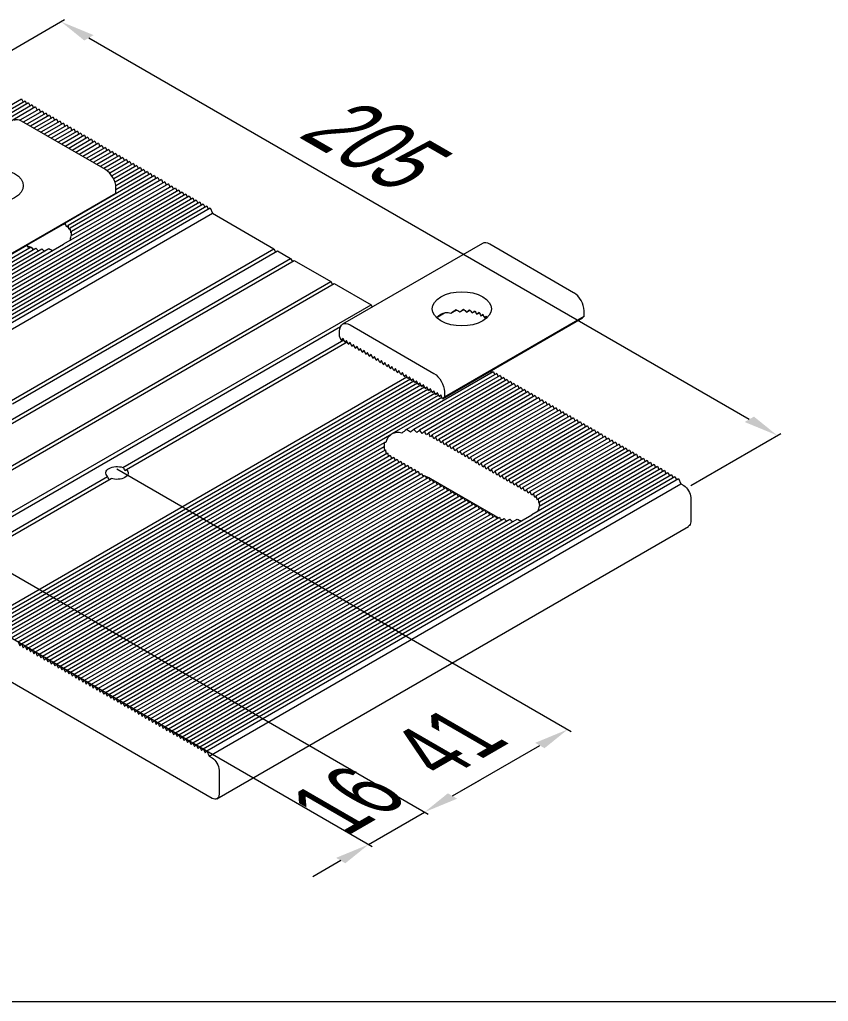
# Model space of a CAD drawing. Extents: x -37 to 4620, y -49 to 348.
# Drawn here: x 2001.43 to 2027.62, y 124.14 to 155.91 of the extents above; entities that cross this region are included whole.
import ezdxf

# ---------------------------------------------------------------- set-up
doc = ezdxf.new("R2010")
doc.units = 0
doc.header["$LTSCALE"] = 5
for name, color, linetype, lineweight in [('4', 160, 'CONTINUOUS', 18), ('PV-B6A89', 7, 'CONTINUOUS', 15), ('Рамки', 1, 'CONTINUOUS', 15)]:
    doc.layers.add(name, color=color, linetype=linetype, lineweight=lineweight)
doc.styles.add('18', font='russ.shx', dxfattribs={"width": 0.7, "height": 18})

msp = doc.modelspace()

# ---------------------------------------------------------------- linework, layer by layer
at = {"layer": '4', "extrusion": (-9e-16, 0.816497, 0.57735)}
for p, q in [((1999.966, 154.228, -202.146), (2002.882, 155.912, -204.527)), ((2003.674, 155.324, -203.696), (2025.057, 142.979, -186.236)), ((2023.159, 140.838, -183.209), (2026.075, 142.521, -185.59)), ((2004.582, 141.373, -183.966), (2019.293, 132.879, -171.954)), ((1999.943, 138.695, -180.179), (2014.655, 130.201, -168.167)), ((1999.943, 138.695, -180.179), (2014.655, 130.201, -168.167)), ((1997.965, 137.747, -178.838), (2012.844, 129.156, -166.689)), ((2015.447, 130.789, -168.998), (2018.275, 132.422, -171.308)), ((2015.447, 130.789, -168.998), (2016.352, 131.312, -169.737)), ((2012.731, 129.222, -166.781), (2014.541, 130.267, -168.259)), ((2011.826, 128.699, -166.042), (2010.921, 128.176, -165.303))]:
    msp.add_line(p, q, dxfattribs=at)
for points in [[(-2003.825, -256.144, 9.218), (-2003.523, -255.842, 9.218), (-2002.769, -256.898, 9.218)], [(-2025.207, -234.761, 9.218), (-2024.906, -234.459, 9.218), (-2025.962, -233.705, 9.218)], [(-2018.124, -216.477, 9.218), (-2018.426, -216.175, 9.218), (-2019.18, -217.231, 9.218)], [(-2015.296, -213.648, 9.218), (-2015.597, -213.347, 9.218), (-2014.541, -212.592, 9.218)], [(-2015.296, -213.648, 9.218), (-2015.597, -213.347, 9.218), (-2014.541, -212.592, 9.218)], [(-2011.675, -210.028, 9.218), (-2011.977, -209.726, 9.218), (-2012.731, -210.782, 9.218)]]:
    msp.add_solid(points, dxfattribs=at)
at = {"layer": 'PV-B6A89', "extrusion": (-9e-16, 0.816497, 0.57735)}
for p, q in [((1986.219, 144.528, -259.344), (2001.493, 153.346, -259.344)), ((1986.333, 144.463, -259.344), (2001.606, 153.281, -259.344)), ((2001.719, 153.216, -259.344), (1998.325, 151.256, -259.344)), ((2001.832, 153.15, -259.344), (1998.796, 151.397, -259.344)), ((2001.493, 153.346, -259.344), (2001.54, 153.243, -259.344)), ((2001.606, 153.281, -259.344), (2001.654, 153.178, -259.344)), ((2001.719, 153.216, -259.344), (2001.767, 153.113, -259.344)), ((2001.832, 153.15, -259.344), (2001.88, 153.047, -259.344)), ((2001.945, 153.085, -259.344), (1999.031, 151.403, -259.344)), ((2002.059, 153.02, -259.344), (2001.431, 152.657, -259.344)), ((2002.172, 152.954, -259.344), (2001.549, 152.595, -259.344)), ((2002.285, 152.889, -259.344), (2001.663, 152.53, -259.344)), ((2002.398, 152.824, -259.344), (2001.776, 152.465, -259.344)), ((2001.945, 153.085, -259.344), (2001.993, 152.982, -259.344)), ((2002.059, 153.02, -259.344), (2002.106, 152.917, -259.344)), ((2002.172, 152.954, -259.344), (2002.219, 152.851, -259.344)), ((2002.285, 152.889, -259.344), (2002.332, 152.786, -259.344)), ((2002.398, 152.824, -259.344), (2002.445, 152.721, -259.344)), ((2004.208, 151.06, -259.344), (2001.493, 152.628, -259.344)), ((2002.511, 152.758, -259.344), (2001.889, 152.399, -259.344)), ((2002.624, 152.693, -259.344), (2002.002, 152.334, -259.344)), ((2002.737, 152.628, -259.344), (2002.115, 152.269, -259.344)), ((2002.851, 152.563, -259.344), (2002.228, 152.203, -259.344)), ((2002.964, 152.497, -259.344), (2002.341, 152.138, -259.344)), ((2002.511, 152.758, -259.344), (2002.559, 152.655, -259.344)), ((2002.624, 152.693, -259.344), (2002.672, 152.59, -259.344)), ((2002.737, 152.628, -259.344), (2002.785, 152.525, -259.344)), ((2002.851, 152.563, -259.344), (2002.898, 152.459, -259.344)), ((2002.964, 152.497, -259.344), (2003.011, 152.394, -259.344)), ((2003.077, 152.432, -259.344), (2002.455, 152.073, -259.344)), ((2003.19, 152.367, -259.344), (2002.568, 152.007, -259.344)), ((2003.303, 152.301, -259.344), (2002.681, 151.942, -259.344)), ((2003.416, 152.236, -259.344), (2002.794, 151.877, -259.344)), ((2003.077, 152.432, -259.344), (2003.124, 152.329, -259.344)), ((2003.19, 152.367, -259.344), (2003.237, 152.263, -259.344)), ((2003.303, 152.301, -259.344), (2003.351, 152.198, -259.344)), ((2003.416, 152.236, -259.344), (2003.464, 152.133, -259.344)), ((2003.529, 152.171, -259.344), (2002.907, 151.811, -259.344)), ((2003.642, 152.105, -259.344), (2003.02, 151.746, -259.344)), ((2003.756, 152.04, -259.344), (2003.133, 151.681, -259.344)), ((2003.869, 151.975, -259.344), (2003.246, 151.615, -259.344)), ((2003.982, 151.909, -259.344), (2003.36, 151.55, -259.344)), ((2003.529, 152.171, -259.344), (2003.577, 152.067, -259.344)), ((2003.642, 152.105, -259.344), (2003.69, 152.002, -259.344)), ((2003.756, 152.04, -259.344), (2003.803, 151.937, -259.344)), ((2003.869, 151.975, -259.344), (2003.916, 151.871, -259.344)), ((2003.982, 151.909, -259.344), (2004.029, 151.806, -259.344)), ((2004.095, 151.844, -259.344), (2003.473, 151.485, -259.344)), ((2004.208, 151.779, -259.344), (2003.586, 151.419, -259.344)), ((2004.321, 151.713, -259.344), (2003.699, 151.354, -259.344)), ((2004.434, 151.648, -259.344), (2003.812, 151.289, -259.344)), ((2004.548, 151.583, -259.344), (2003.925, 151.223, -259.344)), ((2004.095, 151.844, -259.344), (2004.143, 151.741, -259.344)), ((2004.208, 151.779, -259.344), (2004.256, 151.675, -259.344)), ((2004.321, 151.713, -259.344), (2004.369, 151.61, -259.344)), ((2004.434, 151.648, -259.344), (2004.482, 151.545, -259.344)), ((2004.548, 151.583, -259.344), (2004.595, 151.48, -259.344)), ((2004.661, 151.517, -259.344), (2004.038, 151.158, -259.344)), ((2004.774, 151.452, -259.344), (2004.152, 151.093, -259.344)), ((2004.887, 151.387, -259.344), (2004.261, 151.025, -259.344)), ((2005, 151.321, -259.344), (2004.348, 150.945, -259.344)), ((2005.113, 151.256, -259.344), (2004.418, 150.855, -259.344)), ((2004.661, 151.517, -259.344), (2004.708, 151.414, -259.344)), ((2004.774, 151.452, -259.344), (2004.821, 151.349, -259.344)), ((2004.887, 151.387, -259.344), (2004.934, 151.284, -259.344)), ((2005, 151.321, -259.344), (2005.048, 151.218, -259.344)), ((2005.113, 151.256, -259.344), (2005.161, 151.153, -259.344)), ((2005.679, 150.93, -259.344), (2002.905, 149.328, -259.344)), ((2005.226, 151.191, -259.344), (2004.475, 150.757, -259.344)), ((2005.34, 151.126, -259.344), (2004.518, 150.651, -259.344)), ((2005.453, 151.06, -259.344), (2004.543, 150.535, -259.344)), ((2005.566, 150.995, -259.344), (2004.548, 150.407, -259.344)), ((2005.226, 151.191, -259.344), (2005.274, 151.088, -259.344)), ((2005.34, 151.126, -259.344), (2005.387, 151.022, -259.344)), ((2005.453, 151.06, -259.344), (2005.5, 150.957, -259.344)), ((2005.566, 150.995, -259.344), (2005.613, 150.892, -259.344)), ((2005.679, 150.93, -259.344), (2005.726, 150.826, -259.344)), ((2006.245, 150.603, -259.344), (2002.851, 148.643, -259.344)), ((2005.792, 150.864, -259.344), (2002.997, 149.25, -259.344)), ((2005.905, 150.799, -259.344), (2003.065, 149.159, -259.344)), ((2006.131, 150.668, -259.344), (2003.095, 148.915, -259.344)), ((2006.018, 150.734, -259.344), (2003.104, 149.051, -259.344)), ((2005.792, 150.864, -259.344), (2005.84, 150.761, -259.344)), ((2005.905, 150.799, -259.344), (2005.953, 150.696, -259.344)), ((2006.018, 150.734, -259.344), (2006.066, 150.63, -259.344)), ((2006.131, 150.668, -259.344), (2006.179, 150.565, -259.344)), ((2006.245, 150.603, -259.344), (2006.292, 150.5, -259.344)), ((1991.084, 141.719, -259.344), (2006.358, 150.538, -259.344)), ((1991.197, 141.654, -259.344), (2006.471, 150.472, -259.344)), ((1991.311, 141.589, -259.344), (2006.584, 150.407, -259.344)), ((1991.424, 141.524, -259.344), (2006.697, 150.342, -259.344)), ((1991.537, 141.458, -259.344), (2006.81, 150.276, -259.344)), ((2000.022, 147.689, -259.344), (2004.548, 150.301, -259.344)), ((2004.491, 150.244, -259.344), (2004.548, 150.301, -259.344)), ((2004.548, 150.301, -259.344), (2004.548, 150.472, -259.344)), ((2006.358, 150.538, -259.344), (2006.405, 150.434, -259.344)), ((2006.471, 150.472, -259.344), (2006.518, 150.369, -259.344)), ((2006.584, 150.407, -259.344), (2006.632, 150.304, -259.344)), ((2006.697, 150.342, -259.344), (2006.745, 150.238, -259.344)), ((2006.81, 150.276, -259.344), (2006.858, 150.173, -259.344)), ((1991.65, 141.393, -259.344), (2006.923, 150.211, -259.344)), ((1991.763, 141.328, -259.344), (2007.037, 150.146, -259.344)), ((1991.876, 141.262, -259.344), (2007.15, 150.08, -259.344)), ((1991.989, 141.197, -259.344), (2007.263, 150.015, -259.344)), ((1992.102, 141.132, -259.344), (2007.376, 149.95, -259.344)), ((2006.923, 150.211, -259.344), (2006.971, 150.108, -259.344)), ((2007.037, 150.146, -259.344), (2007.084, 150.042, -259.344)), ((2007.15, 150.08, -259.344), (2007.197, 149.977, -259.344)), ((2007.263, 150.015, -259.344), (2007.31, 149.912, -259.344)), ((2007.376, 149.95, -259.344), (2007.423, 149.847, -259.344)), ((1992.216, 141.066, -259.344), (2007.489, 149.884, -259.344)), ((1992.329, 141.001, -259.344), (2007.602, 149.819, -259.344)), ((1992.403, 140.828, -259.344), (2007.676, 149.646, -259.344)), ((2007.489, 149.884, -259.344), (2007.537, 149.781, -259.344)), ((2007.602, 149.819, -259.344), (2007.676, 149.646, -259.344)), ((2007.676, 149.646, -259.344), (2009.661, 148.5, -259.344)), ((2001.665, 148.612, -259.344), (2002.905, 149.328, -259.344)), ((2002.851, 149.272, -259.344), (2002.841, 149.291, -259.344)), ((1990.405, 142.111, -259.344), (2001.665, 148.612, -259.344)), ((1990.519, 142.046, -259.344), (2001.799, 148.559, -259.344)), ((1990.632, 141.981, -259.344), (2001.957, 148.519, -259.344)), ((1990.745, 141.915, -259.344), (2002.144, 148.497, -259.344)), ((1990.858, 141.85, -259.344), (2002.38, 148.502, -259.344)), ((1990.971, 141.785, -259.344), (2002.851, 148.643, -259.344)), ((2001.085, 143.548, -259.344), (2009.661, 148.5, -259.344)), ((2001.198, 143.483, -259.344), (2009.775, 148.434, -259.344)), ((2001.667, 148.608, -259.344), (2001.776, 148.545, -259.344)), ((2001.828, 148.515, -259.344), (2001.889, 148.48, -259.344)), ((2009.661, 148.5, -259.344), (2009.718, 148.402, -259.344)), ((2009.775, 148.434, -259.344), (2010.204, 148.186, -259.344)), ((2016.413, 148.667, -259.344), (2011.888, 146.054, -259.344)), ((2019.369, 147.076, -259.344), (2016.653, 148.643, -259.344)), ((1994.931, 139.368, -259.344), (2010.204, 148.186, -259.344)), ((1995.044, 139.303, -259.344), (2010.318, 148.121, -259.344)), ((2010.204, 148.186, -259.344), (2010.261, 148.088, -259.344)), ((2010.318, 148.121, -259.344), (2011.506, 147.435, -259.344)), ((1996.232, 138.617, -259.344), (2011.506, 147.435, -259.344)), ((2011.506, 147.435, -259.344), (2011.562, 147.337, -259.344)), ((1996.345, 138.551, -259.344), (2011.619, 147.37, -259.344)), ((2011.619, 147.37, -259.344), (2012.807, 146.684, -259.344)), ((1997.533, 137.866, -259.344), (2012.807, 146.684, -259.344)), ((2012.807, 146.684, -259.344), (2012.849, 146.61, -259.344)), ((2015.397, 146.416, -259.344), (2015.58, 146.521, -259.344)), ((2015.688, 146.453, -259.344), (2015.819, 146.528, -259.344)), ((2015.904, 146.447, -259.344), (2016.011, 146.509, -259.344)), ((2016.082, 146.42, -259.344), (2016.174, 146.472, -259.344)), ((2019.708, 146.317, -259.344), (2019.708, 146.488, -259.344)), ((2014.968, 146.299, -259.344), (2015.189, 146.426, -259.344)), ((2015.126, 143.646, -259.344), (2019.651, 146.259, -259.344)), ((2015.182, 143.704, -259.344), (2019.708, 146.317, -259.344)), ((2016.236, 146.377, -259.344), (2016.315, 146.423, -259.344)), ((2016.368, 146.323, -259.344), (2016.436, 146.362, -259.344)), ((2016.481, 146.258, -259.344), (2016.538, 146.291, -259.344)), ((2019.651, 146.259, -259.344), (2019.708, 146.317, -259.344)), ((1997.646, 137.8, -259.344), (2011.821, 145.984, -259.344)), ((2011.788, 145.664, -259.344), (2011.788, 145.835, -259.344)), ((2012.128, 146.031, -259.344), (2014.843, 144.463, -259.344)), ((2004.773, 141.419, -259.344), (2011.925, 145.548, -259.344)), ((2011.845, 145.541, -259.344), (2011.788, 145.664, -259.344)), ((2011.901, 145.598, -259.344), (2011.845, 145.541, -259.344)), ((2011.845, 145.541, -259.344), (2011.911, 145.579, -259.344)), ((2011.958, 145.475, -259.344), (2011.901, 145.598, -259.344)), ((2012.015, 145.533, -259.344), (2011.958, 145.475, -259.344)), ((2011.958, 145.475, -259.344), (2012.024, 145.513, -259.344)), ((2012.071, 145.41, -259.344), (2012.015, 145.533, -259.344)), ((2004.886, 141.353, -259.344), (2012.038, 145.482, -259.344)), ((2012.128, 145.468, -259.344), (2012.071, 145.41, -259.344)), ((2012.071, 145.41, -259.344), (2012.137, 145.448, -259.344)), ((2012.184, 145.345, -259.344), (2012.128, 145.468, -259.344)), ((2012.241, 145.402, -259.344), (2012.184, 145.345, -259.344)), ((2012.184, 145.345, -259.344), (2012.25, 145.383, -259.344)), ((2012.297, 145.279, -259.344), (2012.241, 145.402, -259.344)), ((2012.354, 145.337, -259.344), (2012.297, 145.279, -259.344)), ((2012.297, 145.279, -259.344), (2012.363, 145.317, -259.344)), ((2012.411, 145.214, -259.344), (2012.354, 145.337, -259.344)), ((2012.467, 145.272, -259.344), (2012.411, 145.214, -259.344)), ((2012.411, 145.214, -259.344), (2012.476, 145.252, -259.344)), ((2012.524, 145.149, -259.344), (2012.467, 145.272, -259.344)), ((2012.58, 145.206, -259.344), (2012.524, 145.149, -259.344)), ((2012.524, 145.149, -259.344), (2012.589, 145.187, -259.344)), ((2012.637, 145.083, -259.344), (2012.58, 145.206, -259.344)), ((2012.693, 145.141, -259.344), (2012.637, 145.083, -259.344)), ((2012.637, 145.083, -259.344), (2012.703, 145.121, -259.344)), ((2012.75, 145.018, -259.344), (2012.693, 145.141, -259.344)), ((2012.807, 145.076, -259.344), (2012.75, 145.018, -259.344)), ((2012.75, 145.018, -259.344), (2012.816, 145.056, -259.344)), ((2012.863, 144.953, -259.344), (2012.807, 145.076, -259.344)), ((2012.92, 145.01, -259.344), (2012.863, 144.953, -259.344)), ((2012.863, 144.953, -259.344), (2012.929, 144.991, -259.344)), ((2012.976, 144.887, -259.344), (2012.92, 145.01, -259.344)), ((2013.033, 144.945, -259.344), (2012.976, 144.887, -259.344)), ((2012.976, 144.887, -259.344), (2013.042, 144.925, -259.344)), ((2013.089, 144.822, -259.344), (2013.033, 144.945, -259.344)), ((2013.146, 144.88, -259.344), (2013.089, 144.822, -259.344)), ((2013.203, 144.757, -259.344), (2013.146, 144.88, -259.344)), ((2013.089, 144.822, -259.344), (2013.155, 144.86, -259.344)), ((2013.259, 144.814, -259.344), (2013.203, 144.757, -259.344)), ((2013.203, 144.757, -259.344), (2013.268, 144.795, -259.344)), ((2013.316, 144.692, -259.344), (2013.259, 144.814, -259.344)), ((2013.372, 144.749, -259.344), (2013.316, 144.692, -259.344)), ((2013.316, 144.692, -259.344), (2013.381, 144.729, -259.344)), ((2013.429, 144.626, -259.344), (2013.372, 144.749, -259.344)), ((2013.485, 144.684, -259.344), (2013.429, 144.626, -259.344)), ((2013.429, 144.626, -259.344), (2013.494, 144.664, -259.344)), ((2013.542, 144.561, -259.344), (2013.485, 144.684, -259.344)), ((2013.599, 144.618, -259.344), (2013.542, 144.561, -259.344)), ((2013.542, 144.561, -259.344), (2013.608, 144.599, -259.344)), ((2013.655, 144.496, -259.344), (2013.599, 144.618, -259.344)), ((2013.712, 144.553, -259.344), (2013.655, 144.496, -259.344)), ((2013.768, 144.43, -259.344), (2013.712, 144.553, -259.344)), ((2000.248, 136.429, -259.344), (2013.971, 144.351, -259.344)), ((2000.362, 136.363, -259.344), (2014.084, 144.286, -259.344)), ((2001.493, 135.71, -259.344), (2016.766, 144.528, -259.344)), ((2016.88, 144.463, -259.344), (2013.485, 142.503, -259.344)), ((2013.655, 144.496, -259.344), (2013.721, 144.533, -259.344)), ((2013.825, 144.488, -259.344), (2013.768, 144.43, -259.344)), ((2013.768, 144.43, -259.344), (2013.834, 144.468, -259.344)), ((2013.881, 144.365, -259.344), (2013.825, 144.488, -259.344)), ((2013.938, 144.423, -259.344), (2013.881, 144.365, -259.344)), ((2013.881, 144.365, -259.344), (2013.947, 144.403, -259.344)), ((2013.995, 144.3, -259.344), (2013.938, 144.423, -259.344)), ((2016.993, 144.398, -259.344), (2013.956, 142.645, -259.344)), ((2014.051, 144.357, -259.344), (2013.995, 144.3, -259.344)), ((2013.995, 144.3, -259.344), (2014.06, 144.337, -259.344)), ((2014.108, 144.234, -259.344), (2014.051, 144.357, -259.344)), ((2014.164, 144.292, -259.344), (2014.108, 144.234, -259.344)), ((2014.108, 144.234, -259.344), (2014.173, 144.272, -259.344)), ((2014.221, 144.169, -259.344), (2014.164, 144.292, -259.344)), ((2017.106, 144.332, -259.344), (2014.192, 142.65, -259.344)), ((2017.219, 144.267, -259.344), (2014.379, 142.627, -259.344)), ((2016.677, 144.542, -259.344), (2016.701, 144.49, -259.344)), ((2016.766, 144.528, -259.344), (2016.814, 144.425, -259.344)), ((2016.88, 144.463, -259.344), (2016.927, 144.36, -259.344)), ((2016.993, 144.398, -259.344), (2017.04, 144.294, -259.344)), ((2017.106, 144.332, -259.344), (2017.153, 144.229, -259.344)), ((2017.219, 144.267, -259.344), (2017.266, 144.164, -259.344)), ((2000.475, 136.298, -259.344), (2014.197, 144.221, -259.344)), ((2000.588, 136.233, -259.344), (2014.31, 144.155, -259.344)), ((2000.701, 136.167, -259.344), (2014.423, 144.09, -259.344)), ((2000.814, 136.102, -259.344), (2014.536, 144.025, -259.344)), ((2000.927, 136.037, -259.344), (2014.65, 143.959, -259.344)), ((2014.277, 144.227, -259.344), (2014.221, 144.169, -259.344)), ((2014.221, 144.169, -259.344), (2014.286, 144.207, -259.344)), ((2014.334, 144.104, -259.344), (2014.277, 144.227, -259.344)), ((2014.391, 144.161, -259.344), (2014.334, 144.104, -259.344)), ((2014.334, 144.104, -259.344), (2014.4, 144.142, -259.344)), ((2014.447, 144.038, -259.344), (2014.391, 144.161, -259.344)), ((2014.504, 144.096, -259.344), (2014.447, 144.038, -259.344)), ((2014.447, 144.038, -259.344), (2014.513, 144.076, -259.344)), ((2014.56, 143.973, -259.344), (2014.504, 144.096, -259.344)), ((2017.332, 144.202, -259.344), (2014.537, 142.588, -259.344)), ((2014.617, 144.031, -259.344), (2014.56, 143.973, -259.344)), ((2014.56, 143.973, -259.344), (2014.626, 144.011, -259.344)), ((2014.673, 143.908, -259.344), (2014.617, 144.031, -259.344)), ((2017.445, 144.136, -259.344), (2014.671, 142.534, -259.344)), ((2014.73, 143.965, -259.344), (2014.673, 143.908, -259.344)), ((2014.673, 143.908, -259.344), (2014.739, 143.946, -259.344)), ((2014.786, 143.842, -259.344), (2014.73, 143.965, -259.344)), ((2017.558, 144.071, -259.344), (2014.786, 142.471, -259.344)), ((2017.671, 144.006, -259.344), (2014.9, 142.405, -259.344)), ((2017.785, 143.94, -259.344), (2015.013, 142.34, -259.344)), ((2017.332, 144.202, -259.344), (2017.38, 144.098, -259.344)), ((2017.445, 144.136, -259.344), (2017.493, 144.033, -259.344)), ((2017.558, 144.071, -259.344), (2017.606, 143.968, -259.344)), ((2017.671, 144.006, -259.344), (2017.719, 143.902, -259.344)), ((2017.785, 143.94, -259.344), (2017.832, 143.837, -259.344)), ((2001.04, 135.971, -259.344), (2014.763, 143.894, -259.344)), ((2001.153, 135.906, -259.344), (2014.876, 143.829, -259.344)), ((2001.267, 135.841, -259.344), (2014.989, 143.763, -259.344)), ((2001.38, 135.775, -259.344), (2015.102, 143.698, -259.344)), ((2014.843, 143.9, -259.344), (2014.786, 143.842, -259.344)), ((2014.786, 143.842, -259.344), (2014.852, 143.88, -259.344)), ((2014.9, 143.777, -259.344), (2014.843, 143.9, -259.344)), ((2014.956, 143.835, -259.344), (2014.9, 143.777, -259.344)), ((2014.9, 143.777, -259.344), (2014.965, 143.815, -259.344)), ((2015.013, 143.712, -259.344), (2014.956, 143.835, -259.344)), ((2015.069, 143.769, -259.344), (2015.013, 143.712, -259.344)), ((2015.013, 143.712, -259.344), (2015.078, 143.75, -259.344)), ((2015.126, 143.646, -259.344), (2015.069, 143.769, -259.344)), ((2017.898, 143.875, -259.344), (2015.126, 142.275, -259.344)), ((2015.182, 143.704, -259.344), (2015.126, 143.646, -259.344)), ((2015.182, 143.875, -259.344), (2015.182, 143.704, -259.344)), ((2018.011, 143.81, -259.344), (2015.239, 142.209, -259.344)), ((2018.124, 143.744, -259.344), (2015.352, 142.144, -259.344)), ((2018.237, 143.679, -259.344), (2015.465, 142.079, -259.344)), ((2018.35, 143.614, -259.344), (2015.578, 142.013, -259.344)), ((2017.898, 143.875, -259.344), (2017.945, 143.772, -259.344)), ((2018.011, 143.81, -259.344), (2018.058, 143.706, -259.344)), ((2018.124, 143.744, -259.344), (2018.172, 143.641, -259.344)), ((2018.237, 143.679, -259.344), (2018.285, 143.576, -259.344)), ((2018.35, 143.614, -259.344), (2018.398, 143.511, -259.344)), ((2018.463, 143.548, -259.344), (2015.692, 141.948, -259.344)), ((2018.577, 143.483, -259.344), (2015.805, 141.883, -259.344)), ((2018.69, 143.418, -259.344), (2015.918, 141.817, -259.344)), ((2018.803, 143.352, -259.344), (2016.031, 141.752, -259.344)), ((2018.916, 143.287, -259.344), (2016.144, 141.687, -259.344)), ((2018.463, 143.548, -259.344), (2018.511, 143.445, -259.344)), ((2018.577, 143.483, -259.344), (2018.624, 143.38, -259.344)), ((2018.69, 143.418, -259.344), (2018.737, 143.315, -259.344)), ((2018.803, 143.352, -259.344), (2018.85, 143.249, -259.344)), ((2018.916, 143.287, -259.344), (2018.963, 143.184, -259.344)), ((2019.029, 143.222, -259.344), (2016.257, 141.621, -259.344)), ((2019.142, 143.156, -259.344), (2016.37, 141.556, -259.344)), ((2019.255, 143.091, -259.344), (2016.484, 141.491, -259.344)), ((2019.369, 143.026, -259.344), (2016.597, 141.426, -259.344)), ((2019.482, 142.961, -259.344), (2016.71, 141.36, -259.344)), ((2019.029, 143.222, -259.344), (2019.077, 143.119, -259.344)), ((2019.142, 143.156, -259.344), (2019.19, 143.053, -259.344)), ((2019.255, 143.091, -259.344), (2019.303, 142.988, -259.344)), ((2019.369, 143.026, -259.344), (2019.416, 142.923, -259.344)), ((2019.482, 142.961, -259.344), (2019.529, 142.857, -259.344)), ((2019.595, 142.895, -259.344), (2016.823, 141.295, -259.344)), ((2019.708, 142.83, -259.344), (2016.936, 141.23, -259.344)), ((2019.821, 142.765, -259.344), (2017.049, 141.164, -259.344)), ((2019.934, 142.699, -259.344), (2017.162, 141.099, -259.344)), ((2019.595, 142.895, -259.344), (2019.642, 142.792, -259.344)), ((2019.708, 142.83, -259.344), (2019.755, 142.727, -259.344)), ((2019.821, 142.765, -259.344), (2019.869, 142.661, -259.344)), ((2019.934, 142.699, -259.344), (2019.982, 142.596, -259.344)), ((2001.606, 135.645, -259.344), (2013.485, 142.503, -259.344)), ((2014.786, 142.471, -259.344), (2014.73, 142.413, -259.344)), ((2014.843, 142.348, -259.344), (2014.786, 142.471, -259.344)), ((2014.9, 142.405, -259.344), (2014.843, 142.348, -259.344)), ((2014.956, 142.282, -259.344), (2014.9, 142.405, -259.344)), ((2015.013, 142.34, -259.344), (2014.956, 142.282, -259.344)), ((2015.069, 142.217, -259.344), (2015.013, 142.34, -259.344)), ((2020.047, 142.634, -259.344), (2017.275, 141.034, -259.344)), ((2020.16, 142.569, -259.344), (2017.389, 140.968, -259.344)), ((2020.274, 142.503, -259.344), (2017.502, 140.903, -259.344)), ((2020.387, 142.438, -259.344), (2017.615, 140.838, -259.344)), ((2020.5, 142.373, -259.344), (2017.728, 140.772, -259.344)), ((2020.047, 142.634, -259.344), (2020.095, 142.531, -259.344)), ((2020.16, 142.569, -259.344), (2020.208, 142.465, -259.344)), ((2020.274, 142.503, -259.344), (2020.321, 142.4, -259.344)), ((2020.387, 142.438, -259.344), (2020.434, 142.335, -259.344)), ((2020.5, 142.373, -259.344), (2020.547, 142.269, -259.344)), ((2001.719, 135.579, -259.344), (2013.241, 142.231, -259.344)), ((2001.832, 135.514, -259.344), (2013.232, 142.096, -259.344)), ((2015.126, 142.275, -259.344), (2015.069, 142.217, -259.344)), ((2015.182, 142.152, -259.344), (2015.126, 142.275, -259.344)), ((2015.239, 142.209, -259.344), (2015.182, 142.152, -259.344)), ((2015.296, 142.086, -259.344), (2015.239, 142.209, -259.344)), ((2015.352, 142.144, -259.344), (2015.296, 142.086, -259.344)), ((2015.409, 142.021, -259.344), (2015.352, 142.144, -259.344)), ((2015.465, 142.079, -259.344), (2015.409, 142.021, -259.344)), ((2015.522, 141.956, -259.344), (2015.465, 142.079, -259.344)), ((2015.578, 142.013, -259.344), (2015.522, 141.956, -259.344)), ((2015.635, 141.89, -259.344), (2015.578, 142.013, -259.344)), ((2020.613, 142.307, -259.344), (2017.841, 140.707, -259.344)), ((2020.726, 142.242, -259.344), (2017.954, 140.642, -259.344)), ((2020.839, 142.177, -259.344), (2018.065, 140.575, -259.344)), ((2020.952, 142.111, -259.344), (2018.157, 140.497, -259.344)), ((2021.066, 142.046, -259.344), (2018.226, 140.406, -259.344)), ((2020.613, 142.307, -259.344), (2020.661, 142.204, -259.344)), ((2020.726, 142.242, -259.344), (2020.774, 142.139, -259.344)), ((2020.839, 142.177, -259.344), (2020.887, 142.073, -259.344)), ((2020.952, 142.111, -259.344), (2021, 142.008, -259.344)), ((2021.066, 142.046, -259.344), (2021.113, 141.943, -259.344)), ((2001.945, 135.449, -259.344), (2013.271, 141.987, -259.344)), ((2002.059, 135.383, -259.344), (2013.339, 141.896, -259.344)), ((2002.172, 135.318, -259.344), (2013.431, 141.819, -259.344)), ((2002.285, 135.253, -259.344), (2013.542, 141.752, -259.344)), ((2006.245, 132.967, -259.344), (2021.518, 141.785, -259.344)), ((2006.358, 132.901, -259.344), (2021.631, 141.719, -259.344)), ((2013.542, 141.752, -259.344), (2013.589, 141.649, -259.344)), ((2015.692, 141.948, -259.344), (2015.635, 141.89, -259.344)), ((2015.748, 141.825, -259.344), (2015.692, 141.948, -259.344)), ((2015.805, 141.883, -259.344), (2015.748, 141.825, -259.344)), ((2015.861, 141.76, -259.344), (2015.805, 141.883, -259.344)), ((2015.918, 141.817, -259.344), (2015.861, 141.76, -259.344)), ((2015.974, 141.695, -259.344), (2015.918, 141.817, -259.344)), ((2016.031, 141.752, -259.344), (2015.974, 141.695, -259.344)), ((2016.088, 141.629, -259.344), (2016.031, 141.752, -259.344)), ((2021.405, 141.85, -259.344), (2018.011, 139.891, -259.344)), ((2021.292, 141.915, -259.344), (2018.256, 140.162, -259.344)), ((2021.179, 141.981, -259.344), (2018.265, 140.298, -259.344)), ((2021.179, 141.981, -259.344), (2021.226, 141.878, -259.344)), ((2021.292, 141.915, -259.344), (2021.339, 141.812, -259.344)), ((2021.405, 141.85, -259.344), (2021.452, 141.747, -259.344)), ((2021.518, 141.785, -259.344), (2021.566, 141.682, -259.344)), ((2021.631, 141.719, -259.344), (2021.679, 141.616, -259.344)), ((2002.398, 135.187, -259.344), (2013.655, 141.687, -259.344)), ((2002.511, 135.122, -259.344), (2013.768, 141.621, -259.344)), ((2002.624, 135.057, -259.344), (2013.881, 141.556, -259.344)), ((2002.737, 134.992, -259.344), (2013.995, 141.491, -259.344)), ((2002.851, 134.926, -259.344), (2014.108, 141.426, -259.344)), ((2006.471, 132.836, -259.344), (2021.744, 141.654, -259.344)), ((2006.584, 132.771, -259.344), (2021.858, 141.589, -259.344)), ((2006.697, 132.705, -259.344), (2021.971, 141.524, -259.344)), ((2006.81, 132.64, -259.344), (2022.084, 141.458, -259.344)), ((2006.923, 132.575, -259.344), (2022.197, 141.393, -259.344)), ((2013.655, 141.687, -259.344), (2013.703, 141.584, -259.344)), ((2013.768, 141.621, -259.344), (2013.816, 141.518, -259.344)), ((2013.881, 141.556, -259.344), (2013.929, 141.453, -259.344)), ((2013.995, 141.491, -259.344), (2014.042, 141.388, -259.344)), ((2014.108, 141.426, -259.344), (2014.155, 141.322, -259.344)), ((2016.144, 141.687, -259.344), (2016.088, 141.629, -259.344)), ((2016.201, 141.564, -259.344), (2016.144, 141.687, -259.344)), ((2016.257, 141.621, -259.344), (2016.201, 141.564, -259.344)), ((2016.314, 141.499, -259.344), (2016.257, 141.621, -259.344)), ((2016.37, 141.556, -259.344), (2016.314, 141.499, -259.344)), ((2016.427, 141.433, -259.344), (2016.37, 141.556, -259.344)), ((2016.484, 141.491, -259.344), (2016.427, 141.433, -259.344)), ((2016.54, 141.368, -259.344), (2016.484, 141.491, -259.344)), ((2016.597, 141.426, -259.344), (2016.54, 141.368, -259.344)), ((2016.653, 141.303, -259.344), (2016.597, 141.426, -259.344)), ((2021.744, 141.654, -259.344), (2021.792, 141.551, -259.344)), ((2021.858, 141.589, -259.344), (2021.905, 141.486, -259.344)), ((2021.971, 141.524, -259.344), (2022.018, 141.42, -259.344)), ((2022.084, 141.458, -259.344), (2022.131, 141.355, -259.344)), ((2022.197, 141.393, -259.344), (2022.244, 141.29, -259.344)), ((2000.135, 138.74, -259.344), (2004.277, 141.132, -259.344)), ((2000.248, 138.675, -259.344), (2004.39, 141.067, -259.344)), ((2002.964, 134.861, -259.344), (2014.221, 141.36, -259.344)), ((2003.077, 134.796, -259.344), (2014.334, 141.295, -259.344)), ((2003.19, 134.73, -259.344), (2014.447, 141.23, -259.344)), ((2003.303, 134.665, -259.344), (2014.56, 141.164, -259.344)), ((2003.416, 134.6, -259.344), (2014.673, 141.099, -259.344)), ((2004.836, 141.324, -259.344), (2004.886, 141.353, -259.344)), ((2007.037, 132.509, -259.344), (2022.31, 141.328, -259.344)), ((2007.15, 132.444, -259.344), (2022.423, 141.262, -259.344)), ((2007.263, 132.379, -259.344), (2022.536, 141.197, -259.344)), ((2007.376, 132.313, -259.344), (2022.65, 141.132, -259.344)), ((2007.489, 132.248, -259.344), (2022.763, 141.066, -259.344)), ((2014.221, 141.36, -259.344), (2014.268, 141.257, -259.344)), ((2014.334, 141.295, -259.344), (2014.381, 141.192, -259.344)), ((2014.447, 141.23, -259.344), (2014.495, 141.126, -259.344)), ((2014.56, 141.164, -259.344), (2014.608, 141.061, -259.344)), ((2014.673, 141.099, -259.344), (2014.721, 140.996, -259.344)), ((2014.73, 141.066, -259.344), (2016.823, 139.858, -259.344)), ((2016.71, 141.36, -259.344), (2016.653, 141.303, -259.344)), ((2016.766, 141.237, -259.344), (2016.71, 141.36, -259.344)), ((2016.823, 141.295, -259.344), (2016.766, 141.237, -259.344)), ((2016.88, 141.172, -259.344), (2016.823, 141.295, -259.344)), ((2016.936, 141.23, -259.344), (2016.88, 141.172, -259.344)), ((2016.993, 141.107, -259.344), (2016.936, 141.23, -259.344)), ((2017.049, 141.164, -259.344), (2016.993, 141.107, -259.344)), ((2017.106, 141.041, -259.344), (2017.049, 141.164, -259.344)), ((2017.162, 141.099, -259.344), (2017.106, 141.041, -259.344)), ((2017.219, 140.976, -259.344), (2017.162, 141.099, -259.344)), ((2022.31, 141.328, -259.344), (2022.358, 141.224, -259.344)), ((2022.423, 141.262, -259.344), (2022.471, 141.159, -259.344)), ((2022.536, 141.197, -259.344), (2022.584, 141.094, -259.344)), ((2022.65, 141.132, -259.344), (2022.697, 141.028, -259.344)), ((2022.763, 141.066, -259.344), (2022.837, 140.893, -259.344)), ((2003.529, 134.534, -259.344), (2014.786, 141.034, -259.344)), ((2003.642, 134.469, -259.344), (2014.9, 140.968, -259.344)), ((2003.756, 134.404, -259.344), (2015.013, 140.903, -259.344)), ((2003.869, 134.338, -259.344), (2015.126, 140.838, -259.344)), ((2003.982, 134.273, -259.344), (2015.239, 140.772, -259.344)), ((2007.563, 132.075, -259.344), (2022.837, 140.893, -259.344)), ((2014.786, 141.034, -259.344), (2014.834, 140.93, -259.344)), ((2014.9, 140.968, -259.344), (2014.947, 140.865, -259.344)), ((2015.013, 140.903, -259.344), (2015.06, 140.8, -259.344)), ((2015.126, 140.838, -259.344), (2015.173, 140.734, -259.344)), ((2015.239, 140.772, -259.344), (2015.287, 140.669, -259.344)), ((2017.275, 141.034, -259.344), (2017.219, 140.976, -259.344)), ((2017.332, 140.911, -259.344), (2017.275, 141.034, -259.344)), ((2017.389, 140.968, -259.344), (2017.332, 140.911, -259.344)), ((2017.445, 140.845, -259.344), (2017.389, 140.968, -259.344)), ((2017.502, 140.903, -259.344), (2017.445, 140.845, -259.344)), ((2017.558, 140.78, -259.344), (2017.502, 140.903, -259.344)), ((2017.615, 140.838, -259.344), (2017.558, 140.78, -259.344)), ((2017.671, 140.715, -259.344), (2017.615, 140.838, -259.344)), ((2017.728, 140.772, -259.344), (2017.671, 140.715, -259.344)), ((2017.785, 140.649, -259.344), (2017.728, 140.772, -259.344)), ((2022.837, 140.893, -259.344), (2022.932, 140.838, -259.344)), ((2004.095, 134.208, -259.344), (2015.352, 140.707, -259.344)), ((2004.208, 134.142, -259.344), (2015.465, 140.642, -259.344)), ((2004.321, 134.077, -259.344), (2015.578, 140.576, -259.344)), ((2004.434, 134.012, -259.344), (2015.692, 140.511, -259.344)), ((2004.548, 133.946, -259.344), (2015.805, 140.446, -259.344)), ((2015.352, 140.707, -259.344), (2015.4, 140.604, -259.344)), ((2015.465, 140.642, -259.344), (2015.513, 140.538, -259.344)), ((2015.578, 140.576, -259.344), (2015.626, 140.473, -259.344)), ((2015.692, 140.511, -259.344), (2015.739, 140.408, -259.344)), ((2015.805, 140.446, -259.344), (2015.852, 140.343, -259.344)), ((2017.841, 140.707, -259.344), (2017.785, 140.649, -259.344)), ((2017.898, 140.584, -259.344), (2017.841, 140.707, -259.344)), ((2017.954, 140.642, -259.344), (2017.898, 140.584, -259.344)), ((2018.011, 140.519, -259.344), (2017.954, 140.642, -259.344)), ((2023.159, 140.446, -259.344), (2023.159, 139.662, -259.344)), ((2004.661, 133.881, -259.344), (2015.918, 140.38, -259.344)), ((2004.774, 133.816, -259.344), (2016.031, 140.315, -259.344)), ((2004.887, 133.75, -259.344), (2016.144, 140.25, -259.344)), ((2005, 133.685, -259.344), (2016.257, 140.184, -259.344)), ((2005.113, 133.62, -259.344), (2016.37, 140.119, -259.344)), ((2015.918, 140.38, -259.344), (2015.965, 140.277, -259.344)), ((2016.031, 140.315, -259.344), (2016.078, 140.212, -259.344)), ((2016.144, 140.25, -259.344), (2016.192, 140.147, -259.344)), ((2016.257, 140.184, -259.344), (2016.305, 140.081, -259.344)), ((2016.37, 140.119, -259.344), (2016.418, 140.016, -259.344)), ((2005.226, 133.554, -259.344), (2016.484, 140.054, -259.344)), ((2005.34, 133.489, -259.344), (2016.597, 139.988, -259.344)), ((2005.453, 133.424, -259.344), (2016.71, 139.923, -259.344)), ((2005.566, 133.359, -259.344), (2016.826, 139.859, -259.344)), ((2005.679, 133.293, -259.344), (2016.96, 139.806, -259.344)), ((2006.131, 133.032, -259.344), (2018.011, 139.891, -259.344)), ((2016.484, 140.054, -259.344), (2016.531, 139.951, -259.344)), ((2016.597, 139.988, -259.344), (2016.644, 139.885, -259.344)), ((2016.71, 139.923, -259.344), (2016.757, 139.82, -259.344)), ((2016.828, 139.855, -259.344), (2016.936, 139.793, -259.344)), ((2005.792, 133.228, -259.344), (2017.117, 139.766, -259.344)), ((2005.905, 133.163, -259.344), (2017.305, 139.744, -259.344)), ((2006.018, 133.097, -259.344), (2017.54, 139.749, -259.344)), ((2007.819, 130.697, -259.344), (2023.092, 139.515, -259.344)), ((2016.988, 139.762, -259.344), (2017.049, 139.727, -259.344)), ((2001.38, 135.775, -259.344), (2001.436, 135.652, -259.344)), ((2001.436, 135.652, -259.344), (2001.493, 135.71, -259.344)), ((2001.493, 135.71, -259.344), (2001.549, 135.587, -259.344)), ((2007.659, 130.713, -259.344), (1999.23, 135.579, -259.344)), ((2001.549, 135.587, -259.344), (2001.606, 135.645, -259.344)), ((2001.606, 135.645, -259.344), (2001.663, 135.522, -259.344)), ((2001.663, 135.522, -259.344), (2001.719, 135.579, -259.344)), ((2001.719, 135.579, -259.344), (2001.776, 135.456, -259.344)), ((2001.776, 135.456, -259.344), (2001.832, 135.514, -259.344)), ((2001.832, 135.514, -259.344), (2001.889, 135.391, -259.344)), ((2001.889, 135.391, -259.344), (2001.945, 135.449, -259.344)), ((2001.945, 135.449, -259.344), (2002.002, 135.326, -259.344)), ((2002.002, 135.326, -259.344), (2002.059, 135.383, -259.344)), ((2002.059, 135.383, -259.344), (2002.115, 135.261, -259.344)), ((2002.115, 135.261, -259.344), (2002.172, 135.318, -259.344)), ((2002.172, 135.318, -259.344), (2002.228, 135.195, -259.344)), ((2002.228, 135.195, -259.344), (2002.285, 135.253, -259.344)), ((2002.285, 135.253, -259.344), (2002.341, 135.13, -259.344)), ((2002.341, 135.13, -259.344), (2002.398, 135.187, -259.344)), ((2002.398, 135.187, -259.344), (2002.455, 135.065, -259.344)), ((2002.455, 135.065, -259.344), (2002.511, 135.122, -259.344)), ((2002.511, 135.122, -259.344), (2002.568, 134.999, -259.344)), ((2002.568, 134.999, -259.344), (2002.624, 135.057, -259.344)), ((2002.624, 135.057, -259.344), (2002.681, 134.934, -259.344)), ((2002.681, 134.934, -259.344), (2002.737, 134.992, -259.344)), ((2002.737, 134.992, -259.344), (2002.794, 134.869, -259.344)), ((2002.794, 134.869, -259.344), (2002.851, 134.926, -259.344)), ((2002.851, 134.926, -259.344), (2002.907, 134.803, -259.344)), ((2002.907, 134.803, -259.344), (2002.964, 134.861, -259.344)), ((2002.964, 134.861, -259.344), (2003.02, 134.738, -259.344)), ((2003.02, 134.738, -259.344), (2003.077, 134.796, -259.344)), ((2003.077, 134.796, -259.344), (2003.133, 134.673, -259.344)), ((2003.133, 134.673, -259.344), (2003.19, 134.73, -259.344)), ((2003.19, 134.73, -259.344), (2003.246, 134.607, -259.344)), ((2003.246, 134.607, -259.344), (2003.303, 134.665, -259.344)), ((2003.303, 134.665, -259.344), (2003.36, 134.542, -259.344)), ((2003.36, 134.542, -259.344), (2003.416, 134.6, -259.344)), ((2003.416, 134.6, -259.344), (2003.473, 134.477, -259.344)), ((2003.473, 134.477, -259.344), (2003.529, 134.534, -259.344)), ((2003.529, 134.534, -259.344), (2003.586, 134.411, -259.344)), ((2003.586, 134.411, -259.344), (2003.642, 134.469, -259.344)), ((2003.642, 134.469, -259.344), (2003.699, 134.346, -259.344)), ((2003.699, 134.346, -259.344), (2003.756, 134.404, -259.344)), ((2003.756, 134.404, -259.344), (2003.812, 134.281, -259.344)), ((2003.812, 134.281, -259.344), (2003.869, 134.338, -259.344)), ((2003.869, 134.338, -259.344), (2003.925, 134.215, -259.344)), ((2003.925, 134.215, -259.344), (2003.982, 134.273, -259.344)), ((2003.982, 134.273, -259.344), (2004.038, 134.15, -259.344)), ((2004.038, 134.15, -259.344), (2004.095, 134.208, -259.344)), ((2004.095, 134.208, -259.344), (2004.152, 134.085, -259.344)), ((2004.152, 134.085, -259.344), (2004.208, 134.142, -259.344)), ((2004.208, 134.142, -259.344), (2004.265, 134.019, -259.344)), ((2004.265, 134.019, -259.344), (2004.321, 134.077, -259.344)), ((2004.321, 134.077, -259.344), (2004.378, 133.954, -259.344)), ((2004.378, 133.954, -259.344), (2004.434, 134.012, -259.344)), ((2004.434, 134.012, -259.344), (2004.491, 133.889, -259.344)), ((2004.491, 133.889, -259.344), (2004.548, 133.946, -259.344)), ((2004.548, 133.946, -259.344), (2004.604, 133.823, -259.344)), ((2004.604, 133.823, -259.344), (2004.661, 133.881, -259.344)), ((2004.661, 133.881, -259.344), (2004.717, 133.758, -259.344)), ((2004.717, 133.758, -259.344), (2004.774, 133.816, -259.344)), ((2004.774, 133.816, -259.344), (2004.83, 133.693, -259.344)), ((2004.83, 133.693, -259.344), (2004.887, 133.75, -259.344)), ((2004.887, 133.75, -259.344), (2004.944, 133.628, -259.344)), ((2004.944, 133.628, -259.344), (2005, 133.685, -259.344)), ((2005, 133.685, -259.344), (2005.057, 133.562, -259.344)), ((2005.057, 133.562, -259.344), (2005.113, 133.62, -259.344)), ((2005.113, 133.62, -259.344), (2005.17, 133.497, -259.344)), ((2005.17, 133.497, -259.344), (2005.226, 133.554, -259.344)), ((2005.226, 133.554, -259.344), (2005.283, 133.432, -259.344)), ((2005.283, 133.432, -259.344), (2005.34, 133.489, -259.344)), ((2005.34, 133.489, -259.344), (2005.396, 133.366, -259.344)), ((2005.396, 133.366, -259.344), (2005.453, 133.424, -259.344)), ((2005.453, 133.424, -259.344), (2005.509, 133.301, -259.344)), ((2005.509, 133.301, -259.344), (2005.566, 133.359, -259.344)), ((2005.566, 133.359, -259.344), (2005.622, 133.236, -259.344)), ((2005.622, 133.236, -259.344), (2005.679, 133.293, -259.344)), ((2005.679, 133.293, -259.344), (2005.736, 133.17, -259.344)), ((2005.736, 133.17, -259.344), (2005.792, 133.228, -259.344)), ((2005.792, 133.228, -259.344), (2005.849, 133.105, -259.344)), ((2005.849, 133.105, -259.344), (2005.905, 133.163, -259.344)), ((2005.905, 133.163, -259.344), (2005.962, 133.04, -259.344)), ((2005.962, 133.04, -259.344), (2006.018, 133.097, -259.344)), ((2006.018, 133.097, -259.344), (2006.075, 132.974, -259.344)), ((2006.075, 132.974, -259.344), (2006.131, 133.032, -259.344)), ((2006.131, 133.032, -259.344), (2006.188, 132.909, -259.344)), ((2006.188, 132.909, -259.344), (2006.245, 132.967, -259.344)), ((2006.245, 132.967, -259.344), (2006.301, 132.844, -259.344)), ((2006.301, 132.844, -259.344), (2006.358, 132.901, -259.344)), ((2006.358, 132.901, -259.344), (2006.414, 132.778, -259.344)), ((2006.414, 132.778, -259.344), (2006.471, 132.836, -259.344)), ((2006.471, 132.836, -259.344), (2006.527, 132.713, -259.344)), ((2006.527, 132.713, -259.344), (2006.584, 132.771, -259.344)), ((2006.584, 132.771, -259.344), (2006.641, 132.648, -259.344)), ((2006.641, 132.648, -259.344), (2006.697, 132.705, -259.344)), ((2006.697, 132.705, -259.344), (2006.754, 132.582, -259.344)), ((2006.754, 132.582, -259.344), (2006.81, 132.64, -259.344)), ((2006.81, 132.64, -259.344), (2006.867, 132.517, -259.344)), ((2006.867, 132.517, -259.344), (2006.923, 132.575, -259.344)), ((2006.923, 132.575, -259.344), (2006.98, 132.452, -259.344)), ((2006.98, 132.452, -259.344), (2007.037, 132.509, -259.344)), ((2007.037, 132.509, -259.344), (2007.093, 132.386, -259.344)), ((2007.093, 132.386, -259.344), (2007.15, 132.444, -259.344)), ((2007.15, 132.444, -259.344), (2007.206, 132.321, -259.344)), ((2007.206, 132.321, -259.344), (2007.263, 132.379, -259.344)), ((2007.263, 132.379, -259.344), (2007.319, 132.256, -259.344)), ((2007.319, 132.256, -259.344), (2007.376, 132.313, -259.344)), ((2007.376, 132.313, -259.344), (2007.433, 132.19, -259.344)), ((2007.433, 132.19, -259.344), (2007.489, 132.248, -259.344)), ((2007.489, 132.248, -259.344), (2007.563, 132.075, -259.344)), ((2007.563, 132.075, -259.344), (2007.659, 132.019, -259.344)), ((2007.885, 131.628, -259.344), (2007.885, 130.844, -259.344))]:
    msp.add_line(p, q, dxfattribs=at)
at = {"layer": 'PV-B6A89'}
for centre, major_axis, ratio, start_param, end_param in [((2001.493, 152.236, -259.344), (-0.24, 0.416), 0.57735, -0.785398, 0), ((2000.588, 150.538, -259.344), (-0.96, 0), 0.57735, -0.785398, 5.497787), ((2004.208, 150.668, -259.344), (-0.24, 0.416), 0.57735, -2.356194, -0.785398), ((2002.228, 149.093, -259.344), (0.585, -1.371), 0.479414, 1.445721, 1.537521), ((2002.228, 149.273, -259.344), (0.585, -1.371), 0.479414, 1.256387, 1.352329), ((2002.228, 149.454, -259.344), (0.585, -1.371), 0.479414, 1.051625, 1.156694), ((2002.228, 149.635, -259.344), (0.585, -1.371), 0.479414, 0.835224, 0.938781), ((2002.228, 149.815, -259.344), (0.585, -1.371), 0.479414, 0.521215, 0.670314), ((2016.653, 148.251, -259.344), (-0.24, 0.416), 0.57735, -0.785398, 0), ((2002.228, 149.093, -259.344), (0.585, -1.371), 0.479414, -1.422002, -1.345007), ((2002.228, 149.273, -259.344), (0.585, -1.371), 0.479414, -1.23681, -1.156471), ((2002.228, 149.454, -259.344), (0.585, -1.371), 0.479414, -1.041175, -0.953402), ((2002.228, 149.635, -259.344), (0.585, -1.371), 0.479414, -0.823262, -0.719704), ((2002.228, 149.815, -259.344), (0.585, -1.371), 0.479414, -0.554795, -0.405696), ((2015.748, 146.553, -259.344), (-0.96, 0), 0.57735, -0.785398, 5.497787), ((2019.369, 146.684, -259.344), (-0.24, 0.416), 0.57735, -2.356194, -0.785398), ((2015.748, 146.893, -259.344), (0.954, 0.784), 0.133179, -2.054099, -1.879551), ((2015.748, 146.712, -259.344), (0.954, 0.784), 0.133179, -1.742502, -1.624168), ((2015.748, 146.532, -259.344), (0.954, 0.784), 0.133179, -1.517267, -1.418039), ((2015.748, 146.351, -259.344), (0.954, 0.784), 0.133179, -1.324216, -1.234277), ((2015.748, 146.171, -259.344), (0.954, 0.784), 0.133179, -1.14712, -1.061888), ((2015.748, 145.99, -259.344), (0.954, 0.784), 0.133179, -0.97787, -0.89444), ((2015.748, 145.81, -259.344), (0.954, 0.784), 0.133179, -0.81101, -0.726992), ((2014.108, 141.332, -259.344), (-0.585, 1.371), 0.479414, -0.698697, -0.554795), ((2014.108, 141.512, -259.344), (-0.585, 1.371), 0.479414, -0.936105, -0.823262), ((2014.108, 141.151, -259.344), (-0.585, 1.371), 0.479414, 0.05776, 0.487459), ((2014.108, 141.151, -259.344), (-0.585, 1.371), 0.479414, -0.37194, 0.05776), ((2014.108, 141.693, -259.344), (-0.585, 1.371), 0.479414, -1.140868, -1.041175), ((2014.108, 141.873, -259.344), (-0.585, 1.371), 0.479414, -1.330202, -1.23681), ((2014.108, 142.054, -259.344), (-0.585, 1.371), 0.479414, -1.513037, -1.422002), ((2014.108, 141.332, -259.344), (-0.585, 1.371), 0.479414, 0.670314, 0.79273), ((2014.108, 141.512, -259.344), (-0.585, 1.371), 0.479414, 0.938781, 1.034131), ((2014.108, 141.693, -259.344), (-0.585, 1.371), 0.479414, 1.156694, 1.240689), ((2014.108, 141.873, -259.344), (-0.585, 1.371), 0.479414, 1.352329, 1.430875), ((2014.108, 142.054, -259.344), (-0.585, 1.371), 0.479414, 1.537521, 1.613977), ((2017.389, 140.34, -259.344), (0.585, -1.371), 0.479414, 1.445721, 1.537521), ((2017.389, 140.521, -259.344), (0.585, -1.371), 0.479414, 1.256387, 1.352329), ((2017.389, 141.062, -259.344), (0.585, -1.371), 0.479414, 0.521215, 0.670314), ((2017.389, 140.701, -259.344), (0.585, -1.371), 0.479414, 1.051625, 1.156694), ((2017.389, 140.882, -259.344), (0.585, -1.371), 0.479414, 0.835224, 0.938781), ((2017.389, 140.34, -259.344), (0.585, -1.371), 0.479414, -1.422002, -1.345007), ((2017.389, 140.521, -259.344), (0.585, -1.371), 0.479414, -1.23681, -1.156471), ((2017.389, 140.701, -259.344), (0.585, -1.371), 0.479414, -1.041175, -0.953402), ((2017.389, 140.882, -259.344), (0.585, -1.371), 0.479414, -0.823262, -0.719704), ((2017.389, 141.062, -259.344), (0.585, -1.371), 0.479414, -0.554795, -0.405696)]:
    msp.add_ellipse(centre, major_axis=major_axis, ratio=ratio, start_param=start_param, end_param=end_param, dxfattribs=at)
at = {"layer": 'PV-B6A89', "extrusion": (-1.1e-15, 7e-16, -1)}
for centre, start_param, end_param in [((2002.228, 148.912, -259.344), 0.803405, 0.89444), ((2002.228, 148.732, -259.344), 0.618214, 0.711605), ((2002.228, 148.551, -259.344), 0.422578, 0.522272), ((2002.228, 148.371, -259.344), 0.204665, 0.317509)]:
    msp.add_ellipse(centre, major_axis=(0.875, 0.719), ratio=0.133179, start_param=start_param, end_param=end_param, dxfattribs=at)
at = {"layer": 'PV-B6A89', "extrusion": (-5e-16, -3e-16, -1)}
for centre, start_param, end_param in [((2015.748, 145.087, -259.344), 0.527926, 0.664975), ((2015.748, 145.268, -259.344), 0.783309, 0.89021), ((2015.748, 145.449, -259.344), 0.989438, 1.083261), ((2015.748, 145.629, -259.344), 1.1732, 1.260357), ((2015.748, 144.907, -259.344), -0.281886, -0.05776), ((2015.748, 144.907, -259.344), -0.05776, 0.353378), ((2015.748, 145.81, -259.344), 1.345589, 1.429607), ((2015.748, 145.99, -259.344), 1.513037, 1.596467)]:
    msp.add_ellipse(centre, major_axis=(-0.639, 1.495), ratio=0.479414, start_param=start_param, end_param=end_param, dxfattribs=at)
at = {"layer": 'PV-B6A89', "extrusion": (-4e-16, -4e-16, -1)}
msp.add_ellipse((2012.128, 145.639, -259.344), major_axis=(-0.24, 0.416), ratio=0.57735, start_param=-0.785398, end_param=0.785398, dxfattribs=at)
at = {"layer": 'PV-B6A89', "extrusion": (-5e-16, -4e-16, -1)}
for centre, major_axis, ratio, start_param, end_param in [((2015.748, 146.171, -259.344), (-0.639, 1.495), 0.479414, 1.680485, 1.720532), ((2014.108, 140.707, -259.344), (0.88, 0), 0.57735, -1.01493, -0.876433), ((2022.932, 140.576, -259.344), (0.16, -0.277), 0.57735, -2.356194, -0.785398)]:
    msp.add_ellipse(centre, major_axis=major_axis, ratio=ratio, start_param=start_param, end_param=end_param, dxfattribs=at)
at = {"layer": 'PV-B6A89', "extrusion": (-2e-16, -3e-16, -1)}
msp.add_ellipse((2014.843, 144.071, -259.344), major_axis=(0.24, -0.416), ratio=0.57735, start_param=-2.356194, end_param=-0.785398, dxfattribs=at)
at = {"layer": 'PV-B6A89', "extrusion": (-1.4e-15, 1e-15, -1)}
for start_param, end_param in [(-1.288911, -1.106056), (-0.246656, -0.063801)]:
    msp.add_ellipse((2014.108, 142.956, -259.344), major_axis=(-0.875, -0.719), ratio=0.133179, start_param=start_param, end_param=end_param, dxfattribs=at)
at = {"layer": 'PV-B6A89', "extrusion": (-9e-16, 0, -1)}
for centre, start_param, end_param in [((2014.108, 142.776, -259.344), -1.557377, -1.432813), ((2014.108, 142.595, -259.344), -1.775291, -1.670221)]:
    msp.add_ellipse(centre, major_axis=(-0.875, -0.719), ratio=0.133179, start_param=start_param, end_param=end_param, dxfattribs=at)
at = {"layer": 'PV-B6A89', "extrusion": (-1.3e-15, 5e-16, -1)}
for centre, start_param, end_param in [((2014.108, 142.415, -259.344), -1.970926, -1.874984), ((2014.108, 142.234, -259.344), -2.156118, -2.064317)]:
    msp.add_ellipse(centre, major_axis=(-0.875, -0.719), ratio=0.133179, start_param=start_param, end_param=end_param, dxfattribs=at)
at = {"layer": 'PV-B6A89', "extrusion": (-4e-16, -6e-16, -1)}
msp.add_ellipse((2004.582, 141.243, -259.344), major_axis=(-0.36, 0), ratio=0.57735, start_param=-0.561305, end_param=2.132101, dxfattribs=at)
at = {"layer": 'PV-B6A89', "extrusion": (-7e-16, -4e-16, -1)}
for start_param, end_param in [(1.346703, 1.570796), (-1.570796, -1.346703)]:
    msp.add_ellipse((2004.582, 141.177, -259.344), major_axis=(-0.255, 0.441), ratio=0.57735, start_param=start_param, end_param=end_param, dxfattribs=at)
at = {"layer": 'PV-B6A89', "extrusion": (-5e-16, -6e-16, -1)}
msp.add_ellipse((2004.582, 141.243, -259.344), major_axis=(0.36, 0), ratio=0.57735, start_param=-0.561305, end_param=2.132101, dxfattribs=at)
at = {"layer": 'PV-B6A89', "extrusion": (-6e-16, -4e-16, -1)}
msp.add_ellipse((2014.108, 140.707, -259.344), major_axis=(0.88, 0), ratio=0.57735, start_param=-1.140061, end_param=-1.061625, dxfattribs=at)
at = {"layer": 'PV-B6A89', "extrusion": (-5e-16, -1e-16, -1)}
msp.add_ellipse((2014.108, 140.707, -259.344), major_axis=(0.88, 0), ratio=0.57735, start_param=-0.870213, end_param=-0.785398, dxfattribs=at)
at = {"layer": 'PV-B6A89', "extrusion": (-1e-15, 3e-16, -1)}
for centre, start_param, end_param in [((2017.389, 140.16, -259.344), 0.803405, 0.89444), ((2017.389, 139.979, -259.344), 0.618214, 0.711605), ((2017.389, 139.798, -259.344), 0.422578, 0.522272), ((2017.389, 139.618, -259.344), 0.204665, 0.317509)]:
    msp.add_ellipse(centre, major_axis=(0.875, 0.719), ratio=0.133179, start_param=start_param, end_param=end_param, dxfattribs=at)
at = {"layer": 'PV-B6A89', "extrusion": (-3e-16, -3e-16, -1)}
msp.add_ellipse((2022.932, 139.793, -259.344), major_axis=(0.16, -0.277), ratio=0.57735, start_param=-0.785398, end_param=0, dxfattribs=at)
at = {"layer": 'PV-B6A89', "extrusion": (-4e-16, -3e-16, -1)}
msp.add_ellipse((2007.659, 131.758, -259.344), major_axis=(0.16, -0.277), ratio=0.57735, start_param=-2.356194, end_param=-0.785398, dxfattribs=at)
at = {"layer": 'PV-B6A89', "extrusion": (-2e-16, -2e-16, -1)}
msp.add_ellipse((2007.659, 130.974, -259.344), major_axis=(0.16, -0.277), ratio=0.57735, start_param=-0.785398, end_param=0.785398, dxfattribs=at)
at = {"layer": 'Рамки', "linetype": 'Continuous'}
msp.add_line((1915, 124.143), (2080, 124.144), dxfattribs=at)

# ---------------------------------------------------------------- texts
at = {"layer": '4', "extrusion": (-9e-16, 0.816497, 0.57735), "char_height": 2.88, "attachment_point": 5, "style": '18'}
for s, insert, text_direction in [('\\A1;205', (2012.991, 151.807, -198.722), (0.707107, -0.408248, 0.57735)), ('\\A1;41', (2015.277, 132.52, -171.446), (0.707107, 0.408248, -0.57735)), ('\\A1;16', (2012.052, 130.659, -168.813), (0.707107, 0.408248, -0.57735))]:
    msp.add_mtext(s, dxfattribs=dict(at, insert=insert, text_direction=text_direction))

doc.saveas('drawing.dxf')
